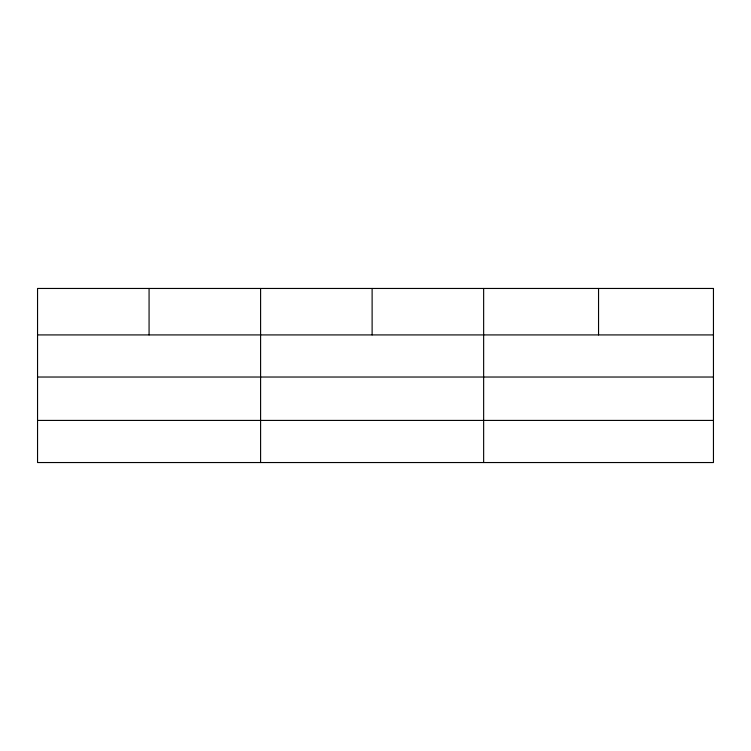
<?xml version="1.0" encoding="UTF-8"?>
<svg xmlns="http://www.w3.org/2000/svg" width="751" height="751" viewBox="0 0 751 751"><rect width="100%" height="100%" fill="white"/><g stroke="black" fill="none" stroke-linecap="round" stroke-linejoin="round"><path stroke-width="1.13" d="M37.55 334.918L713.45 334.918M37.55 377.03L713.45 377.03M37.55 420.419L713.45 420.419M598.547 288.459L598.547 334.918M483.644 288.459L483.644 462.541M372.12 288.459L372.12 334.918M260.597 288.459L260.597 462.541M149.073 288.459L149.073 334.918M713.45 288.459L37.55 288.459L37.55 462.541L713.45 462.541L713.45 288.459"/></g></svg>
